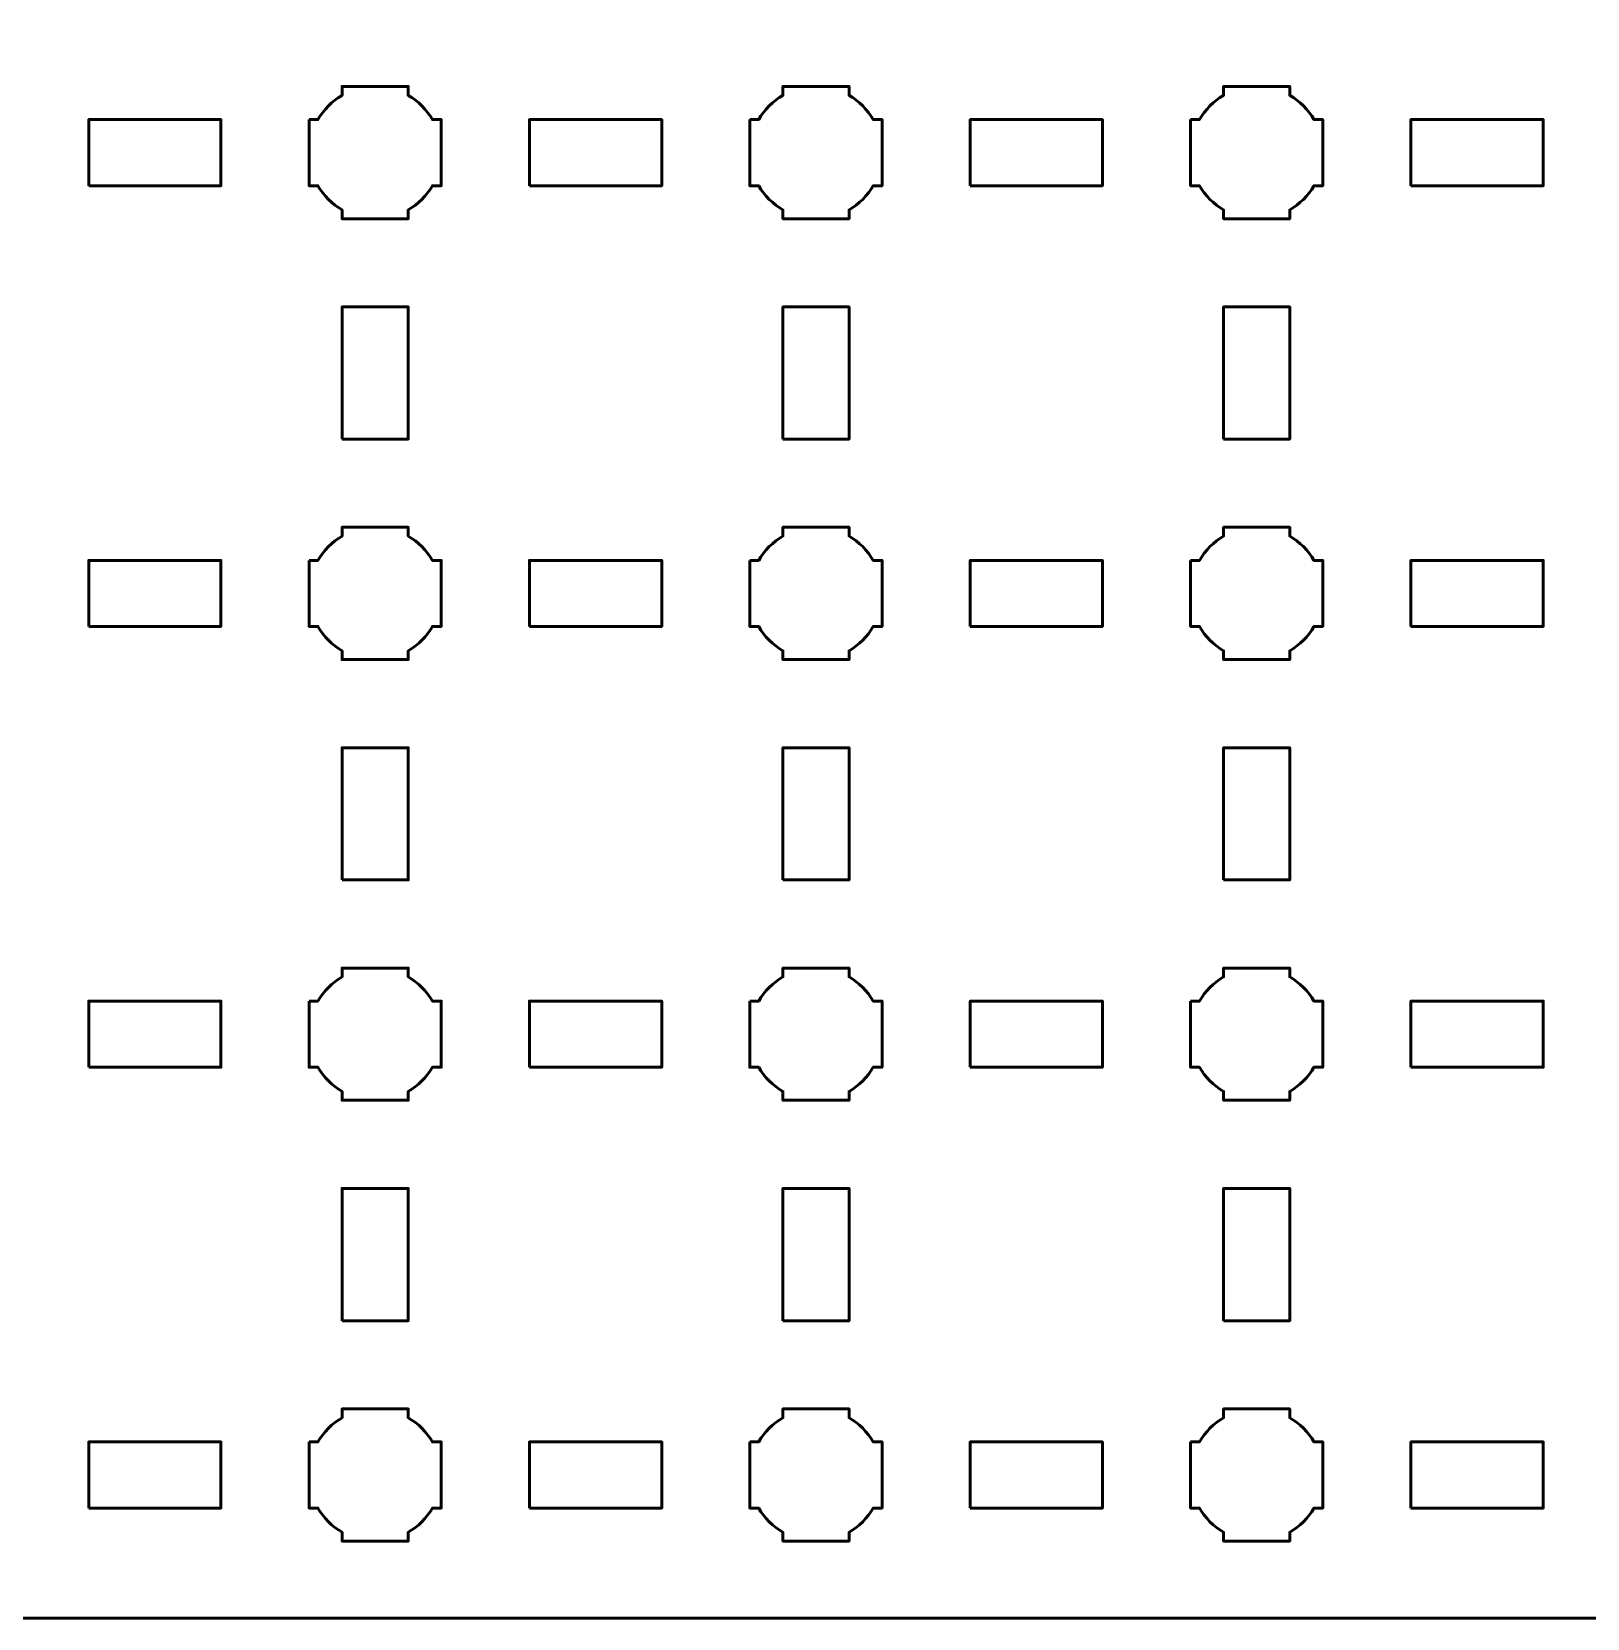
# Model space of a CAD drawing. Header units: centimetres. Extents: x -40.1 to 19.1, y -44.5 to 14.8.
# Drawn here: x -33.06 to -26, y -44.5 to -37.3 of the extents above; entities that cross this region are included whole.
import ezdxf

# ---------------------------------------------------------------- set-up
doc = ezdxf.new("R2010")
doc.units = ezdxf.units.CM
doc.header["$MEASUREMENT"] = 0
doc.layers.add('Layer 1', color=7, linetype='Continuous')

msp = doc.modelspace()

# ---------------------------------------------------------------- linework, layer by layer
at = {"layer": 'Layer 1', "lineweight": 53}
for points in [[(-32.8, -38), (-32.2, -38), (-32.2, -37.7), (-32.8, -37.7), (-32.8, -38)], [(-30.8, -38), (-30.2, -38), (-30.2, -37.7), (-30.8, -37.7), (-30.8, -38)], [(-28.8, -38), (-28.2, -38), (-28.2, -37.7), (-28.8, -37.7), (-28.8, -38)], [(-26.8, -38), (-26.2, -38), (-26.2, -37.7), (-26.8, -37.7), (-26.8, -38)], [(-31.65, -39.15), (-31.35, -39.15), (-31.35, -38.55), (-31.65, -38.55), (-31.65, -39.15)], [(-29.65, -39.15), (-29.35, -39.15), (-29.35, -38.55), (-29.65, -38.55), (-29.65, -39.15)], [(-27.65, -39.15), (-27.35, -39.15), (-27.35, -38.55), (-27.65, -38.55), (-27.65, -39.15)], [(-32.8, -40), (-32.2, -40), (-32.2, -39.7), (-32.8, -39.7), (-32.8, -40)], [(-30.8, -40), (-30.2, -40), (-30.2, -39.7), (-30.8, -39.7), (-30.8, -40)], [(-28.8, -40), (-28.2, -40), (-28.2, -39.7), (-28.8, -39.7), (-28.8, -40)], [(-26.8, -40), (-26.2, -40), (-26.2, -39.7), (-26.8, -39.7), (-26.8, -40)], [(-31.65, -41.15), (-31.35, -41.15), (-31.35, -40.55), (-31.65, -40.55), (-31.65, -41.15)], [(-29.65, -41.15), (-29.35, -41.15), (-29.35, -40.55), (-29.65, -40.55), (-29.65, -41.15)], [(-27.65, -41.15), (-27.35, -41.15), (-27.35, -40.55), (-27.65, -40.55), (-27.65, -41.15)], [(-32.8, -42), (-32.2, -42), (-32.2, -41.7), (-32.8, -41.7), (-32.8, -42)], [(-30.8, -42), (-30.2, -42), (-30.2, -41.7), (-30.8, -41.7), (-30.8, -42)], [(-28.8, -42), (-28.2, -42), (-28.2, -41.7), (-28.8, -41.7), (-28.8, -42)], [(-26.8, -42), (-26.2, -42), (-26.2, -41.7), (-26.8, -41.7), (-26.8, -42)], [(-31.65, -43.15), (-31.35, -43.15), (-31.35, -42.55), (-31.65, -42.55), (-31.65, -43.15)], [(-29.65, -43.15), (-29.35, -43.15), (-29.35, -42.55), (-29.65, -42.55), (-29.65, -43.15)], [(-27.65, -43.15), (-27.35, -43.15), (-27.35, -42.55), (-27.65, -42.55), (-27.65, -43.15)], [(-32.8, -44), (-32.2, -44), (-32.2, -43.7), (-32.8, -43.7), (-32.8, -44)], [(-30.8, -44), (-30.2, -44), (-30.2, -43.7), (-30.8, -43.7), (-30.8, -44)], [(-28.8, -44), (-28.2, -44), (-28.2, -43.7), (-28.8, -43.7), (-28.8, -44)], [(-26.8, -44), (-26.2, -44), (-26.2, -43.7), (-26.8, -43.7), (-26.8, -44)]]:
    msp.add_lwpolyline(points, close=True, dxfattribs=at)
for points, knots in [([(-40.15, -44), (-40.15, -44), (-40.15, 14.3), (-40.15, 14.3), (-40.15, 14.3), (-40.15, 14.57609), (-39.92609, 14.8), (-39.65, 14.8), (-39.65, 14.8), (-39.65, 14.8), (18.65, 14.8), (18.65, 14.8), (18.65, 14.8), (18.92609, 14.8), (19.15, 14.57609), (19.15, 14.3), (19.15, 14.3), (19.15, 14.3), (19.15, -44), (19.15, -44), (19.15, -44), (19.15, -44.27609), (18.92609, -44.5), (18.65, -44.5), (18.65, -44.5), (18.65, -44.5), (-39.65, -44.5), (-39.65, -44.5), (-39.65, -44.5), (-39.92609, -44.5), (-40.15, -44.27609), (-40.15, -44)], [0, 0, 0, 0, 0.125, 0.125, 0.125, 0.125, 0.25, 0.25, 0.25, 0.25, 0.375, 0.375, 0.375, 0.375, 0.5, 0.5, 0.5, 0.5, 0.625, 0.625, 0.625, 0.625, 0.75, 0.75, 0.75, 0.75, 0.875, 0.875, 0.875, 0.875, 1, 1, 1, 1]), ([(-31.8, -37.7), (-31.8, -37.7), (-31.75985, -37.7), (-31.75985, -37.7), (-31.75985, -37.7), (-31.7335, -37.65447), (-31.69553, -37.6165), (-31.65, -37.59015), (-31.65, -37.59015), (-31.65, -37.59015), (-31.65, -37.55), (-31.65, -37.55), (-31.65, -37.55), (-31.65, -37.55), (-31.5, -37.55), (-31.5, -37.55), (-31.5, -37.55), (-31.5, -37.55), (-31.35, -37.55), (-31.35, -37.55), (-31.35, -37.55), (-31.35, -37.55), (-31.35, -37.59015), (-31.35, -37.59015), (-31.35, -37.59015), (-31.30447, -37.6165), (-31.2665, -37.65447), (-31.24015, -37.7), (-31.24015, -37.7), (-31.24015, -37.7), (-31.2, -37.7), (-31.2, -37.7), (-31.2, -37.7), (-31.2, -37.7), (-31.2, -37.85), (-31.2, -37.85), (-31.2, -37.85), (-31.2, -37.85), (-31.2, -38), (-31.2, -38), (-31.2, -38), (-31.2, -38), (-31.24015, -38), (-31.24015, -38), (-31.24015, -38), (-31.2665, -38.04553), (-31.30447, -38.0835), (-31.35, -38.10985), (-31.35, -38.10985), (-31.35, -38.10985), (-31.35, -38.15), (-31.35, -38.15), (-31.35, -38.15), (-31.35, -38.15), (-31.5, -38.15), (-31.5, -38.15), (-31.5, -38.15), (-31.5, -38.15), (-31.65, -38.15), (-31.65, -38.15), (-31.65, -38.15), (-31.65, -38.15), (-31.65, -38.10985), (-31.65, -38.10985), (-31.65, -38.10985), (-31.69553, -38.0835), (-31.7335, -38.04553), (-31.75985, -38), (-31.75985, -38), (-31.75985, -38), (-31.8, -38), (-31.8, -38), (-31.8, -38), (-31.8, -38), (-31.8, -37.85), (-31.8, -37.85), (-31.8, -37.85), (-31.8, -37.85), (-31.8, -37.7), (-31.8, -37.7)], [0, 0, 0, 0, 0.05, 0.05, 0.05, 0.05, 0.1, 0.1, 0.1, 0.1, 0.15, 0.15, 0.15, 0.15, 0.2, 0.2, 0.2, 0.2, 0.25, 0.25, 0.25, 0.25, 0.3, 0.3, 0.3, 0.3, 0.35, 0.35, 0.35, 0.35, 0.4, 0.4, 0.4, 0.4, 0.45, 0.45, 0.45, 0.45, 0.5, 0.5, 0.5, 0.5, 0.55, 0.55, 0.55, 0.55, 0.6, 0.6, 0.6, 0.6, 0.65, 0.65, 0.65, 0.65, 0.7, 0.7, 0.7, 0.7, 0.75, 0.75, 0.75, 0.75, 0.8, 0.8, 0.8, 0.8, 0.85, 0.85, 0.85, 0.85, 0.9, 0.9, 0.9, 0.9, 0.95, 0.95, 0.95, 0.95, 1, 1, 1, 1]), ([(-29.8, -37.7), (-29.8, -37.7), (-29.75985, -37.7), (-29.75985, -37.7), (-29.75985, -37.7), (-29.7335, -37.65447), (-29.69553, -37.6165), (-29.65, -37.59015), (-29.65, -37.59015), (-29.65, -37.59015), (-29.65, -37.55), (-29.65, -37.55), (-29.65, -37.55), (-29.65, -37.55), (-29.5, -37.55), (-29.5, -37.55), (-29.5, -37.55), (-29.5, -37.55), (-29.35, -37.55), (-29.35, -37.55), (-29.35, -37.55), (-29.35, -37.55), (-29.35, -37.59015), (-29.35, -37.59015), (-29.35, -37.59015), (-29.30447, -37.6165), (-29.2665, -37.65447), (-29.24015, -37.7), (-29.24015, -37.7), (-29.24015, -37.7), (-29.2, -37.7), (-29.2, -37.7), (-29.2, -37.7), (-29.2, -37.7), (-29.2, -37.85), (-29.2, -37.85), (-29.2, -37.85), (-29.2, -37.85), (-29.2, -38), (-29.2, -38), (-29.2, -38), (-29.2, -38), (-29.24015, -38), (-29.24015, -38), (-29.24015, -38), (-29.2665, -38.04553), (-29.30447, -38.0835), (-29.35, -38.10985), (-29.35, -38.10985), (-29.35, -38.10985), (-29.35, -38.15), (-29.35, -38.15), (-29.35, -38.15), (-29.35, -38.15), (-29.5, -38.15), (-29.5, -38.15), (-29.5, -38.15), (-29.5, -38.15), (-29.65, -38.15), (-29.65, -38.15), (-29.65, -38.15), (-29.65, -38.15), (-29.65, -38.10985), (-29.65, -38.10985), (-29.65, -38.10985), (-29.69553, -38.0835), (-29.7335, -38.04553), (-29.75985, -38), (-29.75985, -38), (-29.75985, -38), (-29.8, -38), (-29.8, -38), (-29.8, -38), (-29.8, -38), (-29.8, -37.85), (-29.8, -37.85), (-29.8, -37.85), (-29.8, -37.85), (-29.8, -37.7), (-29.8, -37.7)], [0, 0, 0, 0, 0.05, 0.05, 0.05, 0.05, 0.1, 0.1, 0.1, 0.1, 0.15, 0.15, 0.15, 0.15, 0.2, 0.2, 0.2, 0.2, 0.25, 0.25, 0.25, 0.25, 0.3, 0.3, 0.3, 0.3, 0.35, 0.35, 0.35, 0.35, 0.4, 0.4, 0.4, 0.4, 0.45, 0.45, 0.45, 0.45, 0.5, 0.5, 0.5, 0.5, 0.55, 0.55, 0.55, 0.55, 0.6, 0.6, 0.6, 0.6, 0.65, 0.65, 0.65, 0.65, 0.7, 0.7, 0.7, 0.7, 0.75, 0.75, 0.75, 0.75, 0.8, 0.8, 0.8, 0.8, 0.85, 0.85, 0.85, 0.85, 0.9, 0.9, 0.9, 0.9, 0.95, 0.95, 0.95, 0.95, 1, 1, 1, 1]), ([(-27.8, -37.7), (-27.8, -37.7), (-27.75985, -37.7), (-27.75985, -37.7), (-27.75985, -37.7), (-27.7335, -37.65447), (-27.69553, -37.6165), (-27.65, -37.59015), (-27.65, -37.59015), (-27.65, -37.59015), (-27.65, -37.55), (-27.65, -37.55), (-27.65, -37.55), (-27.65, -37.55), (-27.5, -37.55), (-27.5, -37.55), (-27.5, -37.55), (-27.5, -37.55), (-27.35, -37.55), (-27.35, -37.55), (-27.35, -37.55), (-27.35, -37.55), (-27.35, -37.59015), (-27.35, -37.59015), (-27.35, -37.59015), (-27.30447, -37.6165), (-27.2665, -37.65447), (-27.24015, -37.7), (-27.24015, -37.7), (-27.24015, -37.7), (-27.2, -37.7), (-27.2, -37.7), (-27.2, -37.7), (-27.2, -37.7), (-27.2, -37.85), (-27.2, -37.85), (-27.2, -37.85), (-27.2, -37.85), (-27.2, -38), (-27.2, -38), (-27.2, -38), (-27.2, -38), (-27.24015, -38), (-27.24015, -38), (-27.24015, -38), (-27.2665, -38.04553), (-27.30447, -38.0835), (-27.35, -38.10985), (-27.35, -38.10985), (-27.35, -38.10985), (-27.35, -38.15), (-27.35, -38.15), (-27.35, -38.15), (-27.35, -38.15), (-27.5, -38.15), (-27.5, -38.15), (-27.5, -38.15), (-27.5, -38.15), (-27.65, -38.15), (-27.65, -38.15), (-27.65, -38.15), (-27.65, -38.15), (-27.65, -38.10985), (-27.65, -38.10985), (-27.65, -38.10985), (-27.69553, -38.0835), (-27.7335, -38.04553), (-27.75985, -38), (-27.75985, -38), (-27.75985, -38), (-27.8, -38), (-27.8, -38), (-27.8, -38), (-27.8, -38), (-27.8, -37.85), (-27.8, -37.85), (-27.8, -37.85), (-27.8, -37.85), (-27.8, -37.7), (-27.8, -37.7)], [0, 0, 0, 0, 0.05, 0.05, 0.05, 0.05, 0.1, 0.1, 0.1, 0.1, 0.15, 0.15, 0.15, 0.15, 0.2, 0.2, 0.2, 0.2, 0.25, 0.25, 0.25, 0.25, 0.3, 0.3, 0.3, 0.3, 0.35, 0.35, 0.35, 0.35, 0.4, 0.4, 0.4, 0.4, 0.45, 0.45, 0.45, 0.45, 0.5, 0.5, 0.5, 0.5, 0.55, 0.55, 0.55, 0.55, 0.6, 0.6, 0.6, 0.6, 0.65, 0.65, 0.65, 0.65, 0.7, 0.7, 0.7, 0.7, 0.75, 0.75, 0.75, 0.75, 0.8, 0.8, 0.8, 0.8, 0.85, 0.85, 0.85, 0.85, 0.9, 0.9, 0.9, 0.9, 0.95, 0.95, 0.95, 0.95, 1, 1, 1, 1]), ([(-31.8, -39.7), (-31.8, -39.7), (-31.75985, -39.7), (-31.75985, -39.7), (-31.75985, -39.7), (-31.7335, -39.65447), (-31.69553, -39.6165), (-31.65, -39.59015), (-31.65, -39.59015), (-31.65, -39.59015), (-31.65, -39.55), (-31.65, -39.55), (-31.65, -39.55), (-31.65, -39.55), (-31.5, -39.55), (-31.5, -39.55), (-31.5, -39.55), (-31.5, -39.55), (-31.35, -39.55), (-31.35, -39.55), (-31.35, -39.55), (-31.35, -39.55), (-31.35, -39.59015), (-31.35, -39.59015), (-31.35, -39.59015), (-31.30447, -39.6165), (-31.2665, -39.65447), (-31.24015, -39.7), (-31.24015, -39.7), (-31.24015, -39.7), (-31.2, -39.7), (-31.2, -39.7), (-31.2, -39.7), (-31.2, -39.7), (-31.2, -39.85), (-31.2, -39.85), (-31.2, -39.85), (-31.2, -39.85), (-31.2, -40), (-31.2, -40), (-31.2, -40), (-31.2, -40), (-31.24015, -40), (-31.24015, -40), (-31.24015, -40), (-31.2665, -40.04553), (-31.30447, -40.0835), (-31.35, -40.10985), (-31.35, -40.10985), (-31.35, -40.10985), (-31.35, -40.15), (-31.35, -40.15), (-31.35, -40.15), (-31.35, -40.15), (-31.5, -40.15), (-31.5, -40.15), (-31.5, -40.15), (-31.5, -40.15), (-31.65, -40.15), (-31.65, -40.15), (-31.65, -40.15), (-31.65, -40.15), (-31.65, -40.10985), (-31.65, -40.10985), (-31.65, -40.10985), (-31.69553, -40.0835), (-31.7335, -40.04553), (-31.75985, -40), (-31.75985, -40), (-31.75985, -40), (-31.8, -40), (-31.8, -40), (-31.8, -40), (-31.8, -40), (-31.8, -39.85), (-31.8, -39.85), (-31.8, -39.85), (-31.8, -39.85), (-31.8, -39.7), (-31.8, -39.7)], [0, 0, 0, 0, 0.05, 0.05, 0.05, 0.05, 0.1, 0.1, 0.1, 0.1, 0.15, 0.15, 0.15, 0.15, 0.2, 0.2, 0.2, 0.2, 0.25, 0.25, 0.25, 0.25, 0.3, 0.3, 0.3, 0.3, 0.35, 0.35, 0.35, 0.35, 0.4, 0.4, 0.4, 0.4, 0.45, 0.45, 0.45, 0.45, 0.5, 0.5, 0.5, 0.5, 0.55, 0.55, 0.55, 0.55, 0.6, 0.6, 0.6, 0.6, 0.65, 0.65, 0.65, 0.65, 0.7, 0.7, 0.7, 0.7, 0.75, 0.75, 0.75, 0.75, 0.8, 0.8, 0.8, 0.8, 0.85, 0.85, 0.85, 0.85, 0.9, 0.9, 0.9, 0.9, 0.95, 0.95, 0.95, 0.95, 1, 1, 1, 1]), ([(-29.8, -39.7), (-29.8, -39.7), (-29.75985, -39.7), (-29.75985, -39.7), (-29.75985, -39.7), (-29.7335, -39.65447), (-29.69553, -39.6165), (-29.65, -39.59015), (-29.65, -39.59015), (-29.65, -39.59015), (-29.65, -39.55), (-29.65, -39.55), (-29.65, -39.55), (-29.65, -39.55), (-29.5, -39.55), (-29.5, -39.55), (-29.5, -39.55), (-29.5, -39.55), (-29.35, -39.55), (-29.35, -39.55), (-29.35, -39.55), (-29.35, -39.55), (-29.35, -39.59015), (-29.35, -39.59015), (-29.35, -39.59015), (-29.30447, -39.6165), (-29.2665, -39.65447), (-29.24015, -39.7), (-29.24015, -39.7), (-29.24015, -39.7), (-29.2, -39.7), (-29.2, -39.7), (-29.2, -39.7), (-29.2, -39.7), (-29.2, -39.85), (-29.2, -39.85), (-29.2, -39.85), (-29.2, -39.85), (-29.2, -40), (-29.2, -40), (-29.2, -40), (-29.2, -40), (-29.24015, -40), (-29.24015, -40), (-29.24015, -40), (-29.2665, -40.04553), (-29.30447, -40.0835), (-29.35, -40.10985), (-29.35, -40.10985), (-29.35, -40.10985), (-29.35, -40.15), (-29.35, -40.15), (-29.35, -40.15), (-29.35, -40.15), (-29.5, -40.15), (-29.5, -40.15), (-29.5, -40.15), (-29.5, -40.15), (-29.65, -40.15), (-29.65, -40.15), (-29.65, -40.15), (-29.65, -40.15), (-29.65, -40.10985), (-29.65, -40.10985), (-29.65, -40.10985), (-29.69553, -40.0835), (-29.7335, -40.04553), (-29.75985, -40), (-29.75985, -40), (-29.75985, -40), (-29.8, -40), (-29.8, -40), (-29.8, -40), (-29.8, -40), (-29.8, -39.85), (-29.8, -39.85), (-29.8, -39.85), (-29.8, -39.85), (-29.8, -39.7), (-29.8, -39.7)], [0, 0, 0, 0, 0.05, 0.05, 0.05, 0.05, 0.1, 0.1, 0.1, 0.1, 0.15, 0.15, 0.15, 0.15, 0.2, 0.2, 0.2, 0.2, 0.25, 0.25, 0.25, 0.25, 0.3, 0.3, 0.3, 0.3, 0.35, 0.35, 0.35, 0.35, 0.4, 0.4, 0.4, 0.4, 0.45, 0.45, 0.45, 0.45, 0.5, 0.5, 0.5, 0.5, 0.55, 0.55, 0.55, 0.55, 0.6, 0.6, 0.6, 0.6, 0.65, 0.65, 0.65, 0.65, 0.7, 0.7, 0.7, 0.7, 0.75, 0.75, 0.75, 0.75, 0.8, 0.8, 0.8, 0.8, 0.85, 0.85, 0.85, 0.85, 0.9, 0.9, 0.9, 0.9, 0.95, 0.95, 0.95, 0.95, 1, 1, 1, 1]), ([(-27.8, -39.7), (-27.8, -39.7), (-27.75985, -39.7), (-27.75985, -39.7), (-27.75985, -39.7), (-27.7335, -39.65447), (-27.69553, -39.6165), (-27.65, -39.59015), (-27.65, -39.59015), (-27.65, -39.59015), (-27.65, -39.55), (-27.65, -39.55), (-27.65, -39.55), (-27.65, -39.55), (-27.5, -39.55), (-27.5, -39.55), (-27.5, -39.55), (-27.5, -39.55), (-27.35, -39.55), (-27.35, -39.55), (-27.35, -39.55), (-27.35, -39.55), (-27.35, -39.59015), (-27.35, -39.59015), (-27.35, -39.59015), (-27.30447, -39.6165), (-27.2665, -39.65447), (-27.24015, -39.7), (-27.24015, -39.7), (-27.24015, -39.7), (-27.2, -39.7), (-27.2, -39.7), (-27.2, -39.7), (-27.2, -39.7), (-27.2, -39.85), (-27.2, -39.85), (-27.2, -39.85), (-27.2, -39.85), (-27.2, -40), (-27.2, -40), (-27.2, -40), (-27.2, -40), (-27.24015, -40), (-27.24015, -40), (-27.24015, -40), (-27.2665, -40.04553), (-27.30447, -40.0835), (-27.35, -40.10985), (-27.35, -40.10985), (-27.35, -40.10985), (-27.35, -40.15), (-27.35, -40.15), (-27.35, -40.15), (-27.35, -40.15), (-27.5, -40.15), (-27.5, -40.15), (-27.5, -40.15), (-27.5, -40.15), (-27.65, -40.15), (-27.65, -40.15), (-27.65, -40.15), (-27.65, -40.15), (-27.65, -40.10985), (-27.65, -40.10985), (-27.65, -40.10985), (-27.69553, -40.0835), (-27.7335, -40.04553), (-27.75985, -40), (-27.75985, -40), (-27.75985, -40), (-27.8, -40), (-27.8, -40), (-27.8, -40), (-27.8, -40), (-27.8, -39.85), (-27.8, -39.85), (-27.8, -39.85), (-27.8, -39.85), (-27.8, -39.7), (-27.8, -39.7)], [0, 0, 0, 0, 0.05, 0.05, 0.05, 0.05, 0.1, 0.1, 0.1, 0.1, 0.15, 0.15, 0.15, 0.15, 0.2, 0.2, 0.2, 0.2, 0.25, 0.25, 0.25, 0.25, 0.3, 0.3, 0.3, 0.3, 0.35, 0.35, 0.35, 0.35, 0.4, 0.4, 0.4, 0.4, 0.45, 0.45, 0.45, 0.45, 0.5, 0.5, 0.5, 0.5, 0.55, 0.55, 0.55, 0.55, 0.6, 0.6, 0.6, 0.6, 0.65, 0.65, 0.65, 0.65, 0.7, 0.7, 0.7, 0.7, 0.75, 0.75, 0.75, 0.75, 0.8, 0.8, 0.8, 0.8, 0.85, 0.85, 0.85, 0.85, 0.9, 0.9, 0.9, 0.9, 0.95, 0.95, 0.95, 0.95, 1, 1, 1, 1]), ([(-31.8, -41.7), (-31.8, -41.7), (-31.75985, -41.7), (-31.75985, -41.7), (-31.75985, -41.7), (-31.7335, -41.65447), (-31.69553, -41.6165), (-31.65, -41.59015), (-31.65, -41.59015), (-31.65, -41.59015), (-31.65, -41.55), (-31.65, -41.55), (-31.65, -41.55), (-31.65, -41.55), (-31.5, -41.55), (-31.5, -41.55), (-31.5, -41.55), (-31.5, -41.55), (-31.35, -41.55), (-31.35, -41.55), (-31.35, -41.55), (-31.35, -41.55), (-31.35, -41.59015), (-31.35, -41.59015), (-31.35, -41.59015), (-31.30447, -41.6165), (-31.2665, -41.65447), (-31.24015, -41.7), (-31.24015, -41.7), (-31.24015, -41.7), (-31.2, -41.7), (-31.2, -41.7), (-31.2, -41.7), (-31.2, -41.7), (-31.2, -41.85), (-31.2, -41.85), (-31.2, -41.85), (-31.2, -41.85), (-31.2, -42), (-31.2, -42), (-31.2, -42), (-31.2, -42), (-31.24015, -42), (-31.24015, -42), (-31.24015, -42), (-31.2665, -42.04553), (-31.30447, -42.0835), (-31.35, -42.10985), (-31.35, -42.10985), (-31.35, -42.10985), (-31.35, -42.15), (-31.35, -42.15), (-31.35, -42.15), (-31.35, -42.15), (-31.5, -42.15), (-31.5, -42.15), (-31.5, -42.15), (-31.5, -42.15), (-31.65, -42.15), (-31.65, -42.15), (-31.65, -42.15), (-31.65, -42.15), (-31.65, -42.10985), (-31.65, -42.10985), (-31.65, -42.10985), (-31.69553, -42.0835), (-31.7335, -42.04553), (-31.75985, -42), (-31.75985, -42), (-31.75985, -42), (-31.8, -42), (-31.8, -42), (-31.8, -42), (-31.8, -42), (-31.8, -41.85), (-31.8, -41.85), (-31.8, -41.85), (-31.8, -41.85), (-31.8, -41.7), (-31.8, -41.7)], [0, 0, 0, 0, 0.05, 0.05, 0.05, 0.05, 0.1, 0.1, 0.1, 0.1, 0.15, 0.15, 0.15, 0.15, 0.2, 0.2, 0.2, 0.2, 0.25, 0.25, 0.25, 0.25, 0.3, 0.3, 0.3, 0.3, 0.35, 0.35, 0.35, 0.35, 0.4, 0.4, 0.4, 0.4, 0.45, 0.45, 0.45, 0.45, 0.5, 0.5, 0.5, 0.5, 0.55, 0.55, 0.55, 0.55, 0.6, 0.6, 0.6, 0.6, 0.65, 0.65, 0.65, 0.65, 0.7, 0.7, 0.7, 0.7, 0.75, 0.75, 0.75, 0.75, 0.8, 0.8, 0.8, 0.8, 0.85, 0.85, 0.85, 0.85, 0.9, 0.9, 0.9, 0.9, 0.95, 0.95, 0.95, 0.95, 1, 1, 1, 1]), ([(-29.8, -41.7), (-29.8, -41.7), (-29.75985, -41.7), (-29.75985, -41.7), (-29.75985, -41.7), (-29.7335, -41.65447), (-29.69553, -41.6165), (-29.65, -41.59015), (-29.65, -41.59015), (-29.65, -41.59015), (-29.65, -41.55), (-29.65, -41.55), (-29.65, -41.55), (-29.65, -41.55), (-29.5, -41.55), (-29.5, -41.55), (-29.5, -41.55), (-29.5, -41.55), (-29.35, -41.55), (-29.35, -41.55), (-29.35, -41.55), (-29.35, -41.55), (-29.35, -41.59015), (-29.35, -41.59015), (-29.35, -41.59015), (-29.30447, -41.6165), (-29.2665, -41.65447), (-29.24015, -41.7), (-29.24015, -41.7), (-29.24015, -41.7), (-29.2, -41.7), (-29.2, -41.7), (-29.2, -41.7), (-29.2, -41.7), (-29.2, -41.85), (-29.2, -41.85), (-29.2, -41.85), (-29.2, -41.85), (-29.2, -42), (-29.2, -42), (-29.2, -42), (-29.2, -42), (-29.24015, -42), (-29.24015, -42), (-29.24015, -42), (-29.2665, -42.04553), (-29.30447, -42.0835), (-29.35, -42.10985), (-29.35, -42.10985), (-29.35, -42.10985), (-29.35, -42.15), (-29.35, -42.15), (-29.35, -42.15), (-29.35, -42.15), (-29.5, -42.15), (-29.5, -42.15), (-29.5, -42.15), (-29.5, -42.15), (-29.65, -42.15), (-29.65, -42.15), (-29.65, -42.15), (-29.65, -42.15), (-29.65, -42.10985), (-29.65, -42.10985), (-29.65, -42.10985), (-29.69553, -42.0835), (-29.7335, -42.04553), (-29.75985, -42), (-29.75985, -42), (-29.75985, -42), (-29.8, -42), (-29.8, -42), (-29.8, -42), (-29.8, -42), (-29.8, -41.85), (-29.8, -41.85), (-29.8, -41.85), (-29.8, -41.85), (-29.8, -41.7), (-29.8, -41.7)], [0, 0, 0, 0, 0.05, 0.05, 0.05, 0.05, 0.1, 0.1, 0.1, 0.1, 0.15, 0.15, 0.15, 0.15, 0.2, 0.2, 0.2, 0.2, 0.25, 0.25, 0.25, 0.25, 0.3, 0.3, 0.3, 0.3, 0.35, 0.35, 0.35, 0.35, 0.4, 0.4, 0.4, 0.4, 0.45, 0.45, 0.45, 0.45, 0.5, 0.5, 0.5, 0.5, 0.55, 0.55, 0.55, 0.55, 0.6, 0.6, 0.6, 0.6, 0.65, 0.65, 0.65, 0.65, 0.7, 0.7, 0.7, 0.7, 0.75, 0.75, 0.75, 0.75, 0.8, 0.8, 0.8, 0.8, 0.85, 0.85, 0.85, 0.85, 0.9, 0.9, 0.9, 0.9, 0.95, 0.95, 0.95, 0.95, 1, 1, 1, 1]), ([(-27.8, -41.7), (-27.8, -41.7), (-27.75985, -41.7), (-27.75985, -41.7), (-27.75985, -41.7), (-27.7335, -41.65447), (-27.69553, -41.6165), (-27.65, -41.59015), (-27.65, -41.59015), (-27.65, -41.59015), (-27.65, -41.55), (-27.65, -41.55), (-27.65, -41.55), (-27.65, -41.55), (-27.5, -41.55), (-27.5, -41.55), (-27.5, -41.55), (-27.5, -41.55), (-27.35, -41.55), (-27.35, -41.55), (-27.35, -41.55), (-27.35, -41.55), (-27.35, -41.59015), (-27.35, -41.59015), (-27.35, -41.59015), (-27.30447, -41.6165), (-27.2665, -41.65447), (-27.24015, -41.7), (-27.24015, -41.7), (-27.24015, -41.7), (-27.2, -41.7), (-27.2, -41.7), (-27.2, -41.7), (-27.2, -41.7), (-27.2, -41.85), (-27.2, -41.85), (-27.2, -41.85), (-27.2, -41.85), (-27.2, -42), (-27.2, -42), (-27.2, -42), (-27.2, -42), (-27.24015, -42), (-27.24015, -42), (-27.24015, -42), (-27.2665, -42.04553), (-27.30447, -42.0835), (-27.35, -42.10985), (-27.35, -42.10985), (-27.35, -42.10985), (-27.35, -42.15), (-27.35, -42.15), (-27.35, -42.15), (-27.35, -42.15), (-27.5, -42.15), (-27.5, -42.15), (-27.5, -42.15), (-27.5, -42.15), (-27.65, -42.15), (-27.65, -42.15), (-27.65, -42.15), (-27.65, -42.15), (-27.65, -42.10985), (-27.65, -42.10985), (-27.65, -42.10985), (-27.69553, -42.0835), (-27.7335, -42.04553), (-27.75985, -42), (-27.75985, -42), (-27.75985, -42), (-27.8, -42), (-27.8, -42), (-27.8, -42), (-27.8, -42), (-27.8, -41.85), (-27.8, -41.85), (-27.8, -41.85), (-27.8, -41.85), (-27.8, -41.7), (-27.8, -41.7)], [0, 0, 0, 0, 0.05, 0.05, 0.05, 0.05, 0.1, 0.1, 0.1, 0.1, 0.15, 0.15, 0.15, 0.15, 0.2, 0.2, 0.2, 0.2, 0.25, 0.25, 0.25, 0.25, 0.3, 0.3, 0.3, 0.3, 0.35, 0.35, 0.35, 0.35, 0.4, 0.4, 0.4, 0.4, 0.45, 0.45, 0.45, 0.45, 0.5, 0.5, 0.5, 0.5, 0.55, 0.55, 0.55, 0.55, 0.6, 0.6, 0.6, 0.6, 0.65, 0.65, 0.65, 0.65, 0.7, 0.7, 0.7, 0.7, 0.75, 0.75, 0.75, 0.75, 0.8, 0.8, 0.8, 0.8, 0.85, 0.85, 0.85, 0.85, 0.9, 0.9, 0.9, 0.9, 0.95, 0.95, 0.95, 0.95, 1, 1, 1, 1]), ([(-31.8, -43.7), (-31.8, -43.7), (-31.75985, -43.7), (-31.75985, -43.7), (-31.75985, -43.7), (-31.7335, -43.65447), (-31.69553, -43.6165), (-31.65, -43.59015), (-31.65, -43.59015), (-31.65, -43.59015), (-31.65, -43.55), (-31.65, -43.55), (-31.65, -43.55), (-31.65, -43.55), (-31.5, -43.55), (-31.5, -43.55), (-31.5, -43.55), (-31.5, -43.55), (-31.35, -43.55), (-31.35, -43.55), (-31.35, -43.55), (-31.35, -43.55), (-31.35, -43.59015), (-31.35, -43.59015), (-31.35, -43.59015), (-31.30447, -43.6165), (-31.2665, -43.65447), (-31.24015, -43.7), (-31.24015, -43.7), (-31.24015, -43.7), (-31.2, -43.7), (-31.2, -43.7), (-31.2, -43.7), (-31.2, -43.7), (-31.2, -43.85), (-31.2, -43.85), (-31.2, -43.85), (-31.2, -43.85), (-31.2, -44), (-31.2, -44), (-31.2, -44), (-31.2, -44), (-31.24015, -44), (-31.24015, -44), (-31.24015, -44), (-31.2665, -44.04553), (-31.30447, -44.0835), (-31.35, -44.10985), (-31.35, -44.10985), (-31.35, -44.10985), (-31.35, -44.15), (-31.35, -44.15), (-31.35, -44.15), (-31.35, -44.15), (-31.5, -44.15), (-31.5, -44.15), (-31.5, -44.15), (-31.5, -44.15), (-31.65, -44.15), (-31.65, -44.15), (-31.65, -44.15), (-31.65, -44.15), (-31.65, -44.10985), (-31.65, -44.10985), (-31.65, -44.10985), (-31.69553, -44.0835), (-31.7335, -44.04553), (-31.75985, -44), (-31.75985, -44), (-31.75985, -44), (-31.8, -44), (-31.8, -44), (-31.8, -44), (-31.8, -44), (-31.8, -43.85), (-31.8, -43.85), (-31.8, -43.85), (-31.8, -43.85), (-31.8, -43.7), (-31.8, -43.7)], [0, 0, 0, 0, 0.05, 0.05, 0.05, 0.05, 0.1, 0.1, 0.1, 0.1, 0.15, 0.15, 0.15, 0.15, 0.2, 0.2, 0.2, 0.2, 0.25, 0.25, 0.25, 0.25, 0.3, 0.3, 0.3, 0.3, 0.35, 0.35, 0.35, 0.35, 0.4, 0.4, 0.4, 0.4, 0.45, 0.45, 0.45, 0.45, 0.5, 0.5, 0.5, 0.5, 0.55, 0.55, 0.55, 0.55, 0.6, 0.6, 0.6, 0.6, 0.65, 0.65, 0.65, 0.65, 0.7, 0.7, 0.7, 0.7, 0.75, 0.75, 0.75, 0.75, 0.8, 0.8, 0.8, 0.8, 0.85, 0.85, 0.85, 0.85, 0.9, 0.9, 0.9, 0.9, 0.95, 0.95, 0.95, 0.95, 1, 1, 1, 1]), ([(-29.8, -43.7), (-29.8, -43.7), (-29.75985, -43.7), (-29.75985, -43.7), (-29.75985, -43.7), (-29.7335, -43.65447), (-29.69553, -43.6165), (-29.65, -43.59015), (-29.65, -43.59015), (-29.65, -43.59015), (-29.65, -43.55), (-29.65, -43.55), (-29.65, -43.55), (-29.65, -43.55), (-29.5, -43.55), (-29.5, -43.55), (-29.5, -43.55), (-29.5, -43.55), (-29.35, -43.55), (-29.35, -43.55), (-29.35, -43.55), (-29.35, -43.55), (-29.35, -43.59015), (-29.35, -43.59015), (-29.35, -43.59015), (-29.30447, -43.6165), (-29.2665, -43.65447), (-29.24015, -43.7), (-29.24015, -43.7), (-29.24015, -43.7), (-29.2, -43.7), (-29.2, -43.7), (-29.2, -43.7), (-29.2, -43.7), (-29.2, -43.85), (-29.2, -43.85), (-29.2, -43.85), (-29.2, -43.85), (-29.2, -44), (-29.2, -44), (-29.2, -44), (-29.2, -44), (-29.24015, -44), (-29.24015, -44), (-29.24015, -44), (-29.2665, -44.04553), (-29.30447, -44.0835), (-29.35, -44.10985), (-29.35, -44.10985), (-29.35, -44.10985), (-29.35, -44.15), (-29.35, -44.15), (-29.35, -44.15), (-29.35, -44.15), (-29.5, -44.15), (-29.5, -44.15), (-29.5, -44.15), (-29.5, -44.15), (-29.65, -44.15), (-29.65, -44.15), (-29.65, -44.15), (-29.65, -44.15), (-29.65, -44.10985), (-29.65, -44.10985), (-29.65, -44.10985), (-29.69553, -44.0835), (-29.7335, -44.04553), (-29.75985, -44), (-29.75985, -44), (-29.75985, -44), (-29.8, -44), (-29.8, -44), (-29.8, -44), (-29.8, -44), (-29.8, -43.85), (-29.8, -43.85), (-29.8, -43.85), (-29.8, -43.85), (-29.8, -43.7), (-29.8, -43.7)], [0, 0, 0, 0, 0.05, 0.05, 0.05, 0.05, 0.1, 0.1, 0.1, 0.1, 0.15, 0.15, 0.15, 0.15, 0.2, 0.2, 0.2, 0.2, 0.25, 0.25, 0.25, 0.25, 0.3, 0.3, 0.3, 0.3, 0.35, 0.35, 0.35, 0.35, 0.4, 0.4, 0.4, 0.4, 0.45, 0.45, 0.45, 0.45, 0.5, 0.5, 0.5, 0.5, 0.55, 0.55, 0.55, 0.55, 0.6, 0.6, 0.6, 0.6, 0.65, 0.65, 0.65, 0.65, 0.7, 0.7, 0.7, 0.7, 0.75, 0.75, 0.75, 0.75, 0.8, 0.8, 0.8, 0.8, 0.85, 0.85, 0.85, 0.85, 0.9, 0.9, 0.9, 0.9, 0.95, 0.95, 0.95, 0.95, 1, 1, 1, 1]), ([(-27.8, -43.7), (-27.8, -43.7), (-27.75985, -43.7), (-27.75985, -43.7), (-27.75985, -43.7), (-27.7335, -43.65447), (-27.69553, -43.6165), (-27.65, -43.59015), (-27.65, -43.59015), (-27.65, -43.59015), (-27.65, -43.55), (-27.65, -43.55), (-27.65, -43.55), (-27.65, -43.55), (-27.5, -43.55), (-27.5, -43.55), (-27.5, -43.55), (-27.5, -43.55), (-27.35, -43.55), (-27.35, -43.55), (-27.35, -43.55), (-27.35, -43.55), (-27.35, -43.59015), (-27.35, -43.59015), (-27.35, -43.59015), (-27.30447, -43.6165), (-27.2665, -43.65447), (-27.24015, -43.7), (-27.24015, -43.7), (-27.24015, -43.7), (-27.2, -43.7), (-27.2, -43.7), (-27.2, -43.7), (-27.2, -43.7), (-27.2, -43.85), (-27.2, -43.85), (-27.2, -43.85), (-27.2, -43.85), (-27.2, -44), (-27.2, -44), (-27.2, -44), (-27.2, -44), (-27.24015, -44), (-27.24015, -44), (-27.24015, -44), (-27.2665, -44.04553), (-27.30447, -44.0835), (-27.35, -44.10985), (-27.35, -44.10985), (-27.35, -44.10985), (-27.35, -44.15), (-27.35, -44.15), (-27.35, -44.15), (-27.35, -44.15), (-27.5, -44.15), (-27.5, -44.15), (-27.5, -44.15), (-27.5, -44.15), (-27.65, -44.15), (-27.65, -44.15), (-27.65, -44.15), (-27.65, -44.15), (-27.65, -44.10985), (-27.65, -44.10985), (-27.65, -44.10985), (-27.69553, -44.0835), (-27.7335, -44.04553), (-27.75985, -44), (-27.75985, -44), (-27.75985, -44), (-27.8, -44), (-27.8, -44), (-27.8, -44), (-27.8, -44), (-27.8, -43.85), (-27.8, -43.85), (-27.8, -43.85), (-27.8, -43.85), (-27.8, -43.7), (-27.8, -43.7)], [0, 0, 0, 0, 0.05, 0.05, 0.05, 0.05, 0.1, 0.1, 0.1, 0.1, 0.15, 0.15, 0.15, 0.15, 0.2, 0.2, 0.2, 0.2, 0.25, 0.25, 0.25, 0.25, 0.3, 0.3, 0.3, 0.3, 0.35, 0.35, 0.35, 0.35, 0.4, 0.4, 0.4, 0.4, 0.45, 0.45, 0.45, 0.45, 0.5, 0.5, 0.5, 0.5, 0.55, 0.55, 0.55, 0.55, 0.6, 0.6, 0.6, 0.6, 0.65, 0.65, 0.65, 0.65, 0.7, 0.7, 0.7, 0.7, 0.75, 0.75, 0.75, 0.75, 0.8, 0.8, 0.8, 0.8, 0.85, 0.85, 0.85, 0.85, 0.9, 0.9, 0.9, 0.9, 0.95, 0.95, 0.95, 0.95, 1, 1, 1, 1])]:
    msp.add_open_spline(points, degree=3, knots=knots, dxfattribs=at)

doc.saveas('drawing.dxf')
